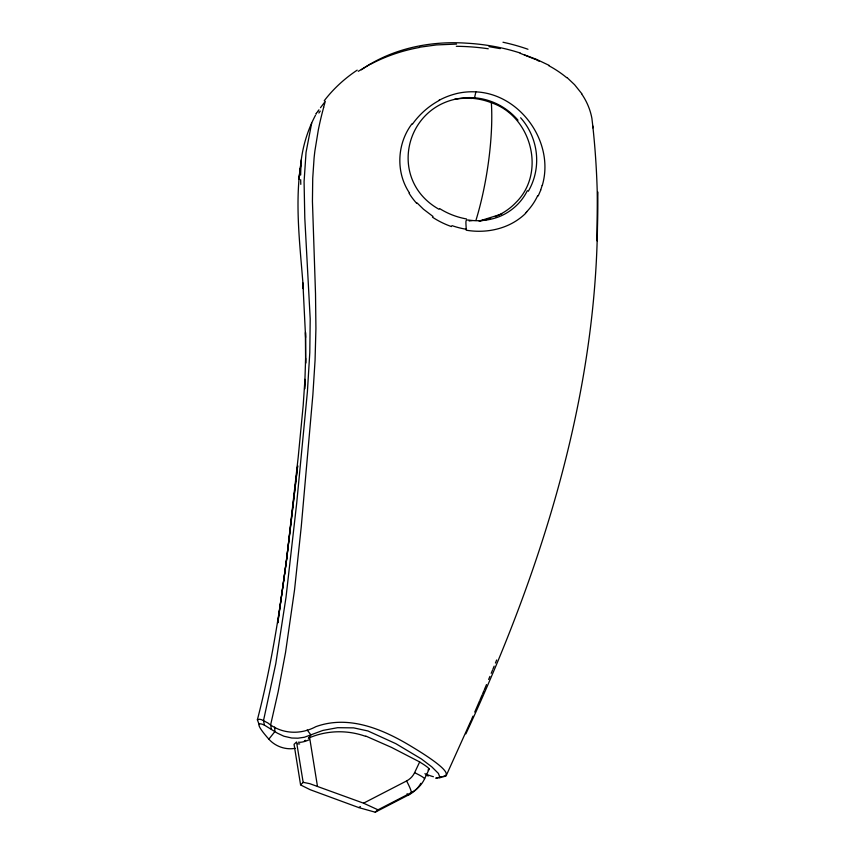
<?xml version="1.0" encoding="UTF-8"?>
<svg xmlns="http://www.w3.org/2000/svg" width="855" height="855" viewBox="0 0 855 855"><rect width="100%" height="100%" fill="white"/><g stroke="black" fill="none" stroke-linecap="round" stroke-linejoin="round"><path stroke-width="1.28" d="M305.63 358.437L305.62 363.279L305.513 332.456L305.63 358.437L304.615 389.046L304.946 379.331L303.194 405.42L298.213 457.104L286.596 559.672L277.779 622.814L286.596 559.672L297.668 465.74C287.686 550.866 278.954 636.633 257.376 719.803L258.648 723.202M466.242 229.364C465.74 218.356 464.799 219.682 471.875 220.483C478.907 221.071 486.035 220.526 492.865 218.72C507.71 214.926 520.652 204.441 527.343 190.633M300.116 168.734C295.007 208.641 300.415 248.848 303.343 288.669L302.894 282.941L305.598 337.436M300.618 165.56C302.21 148 307.223 130.836 315.484 115.275M300.704 164.737L299.015 179.326L301.313 159.864M257.376 719.803C260.433 717.773 264.655 721.673 267.743 722.87C281.626 734.146 300.319 735.011 315.858 726.675C349.385 714.491 384.002 729.7 412.452 747.099C416.075 749.343 457.553 773.796 443.307 776.351M542.273 185.46C554.959 142.753 520.492 93.858 475.872 91.87L474.536 97.833L471.725 98.282A67.321 67.075 67.4 0 1 491.347 102.739C531.126 115.927 546.409 172.218 516.206 202.208A61.817 61.079 51.5 0 1 511.247 206.931A64.275 63.302 35.9 0 1 495.248 216.668M311.669 123.131L306.047 152.34L304.081 181.634L304.797 218.089L310.205 318.979L309.788 352.602L307.405 391.708L296.706 503.05L285.987 597.463L275.78 663.672L263.5 720.647L264.419 725.136L277.319 733.12L283.892 736.219L291.769 738.025L297.957 738.196L304.433 737.245L322.923 730.416L337.597 727.691L353.639 727.872L367.971 730.972L395.833 743.668L421.397 758.941L431.85 766.903L438.401 773.433L439.93 777.377L435.697 778.114M323.618 107.367L325.295 101.36L320.486 107.709M540.777 190.024L538.223 195.923M495.419 663.063L496.67 659.985M492.897 669.219L494.158 666.141M491.198 673.323L492.469 670.245M488.643 679.469L489.926 676.391M484.347 689.686L486.506 684.577M482.615 693.768L483.919 690.701M480.008 699.882L482.188 694.784M479.57 700.908L474.739 712.097M471.65 719.215L472.975 716.159M471.201 720.231L446.043 776.009L439.438 777.868M465.868 733.868C553.677 545.169 615.6 335.908 592.793 125.984L591.906 118.418A102.044 79.462 -12.3 0 0 581.592 93.815M303.172 782.4L296.546 741.969L294.056 744.352L300.554 784.687L303.397 782.357L309.756 783.672L363.546 803.176L406.574 780.957A18.073 17.955 53.6 0 0 414.59 772.696L419.677 761.944L391.462 747.377L365.876 736.102M424.529 778.916L429.21 769.008L428.002 770.034M316.061 114.078L316.297 113.597M412.067 123.719C396.966 143.458 395.544 172.293 409.502 193.016M317.782 111.417L318.936 109.835M317.75 111.471L317.237 112.165M526.755 211.869L525.451 213.119M361.344 69.789C391.836 48.575 430.001 40.666 466.702 43.188A184.028 143.458 -8.9 0 1 520.321 53.053M358.266 71.318L370.065 64.307M438.69 100.441L439.716 99.896M360.436 806.607L358.64 807.537L310.151 789.699L300.533 784.922M365.769 736.401A78.339 77.837 53.6 0 0 309.628 737.651L308.366 738.186L310.91 734.947L307.169 729.999M375.206 812.197L358.801 807.601M479.035 221.124L501.725 214.007M436.328 778.178L441.693 776.639M419.42 47.249L436.488 44.92L456.57 44.086M469.149 221.007L472.249 220.515M295.199 748.328C285.602 750.081 275.299 746.458 268.855 739.148L274.925 731.538L274.647 727.071M488.985 46.651L500.239 48.628M524.414 54.891L536.545 59.369L549.038 65.333M520.182 53.288L535.658 59.519M363.546 803.176L377.835 809.738M428.28 776.019L426.089 775.154M264.419 725.136C250.953 718.927 266.129 736.102 268.662 738.934M536.534 59.936L539.12 61.218M439.064 209.315C387.358 180.394 404.33 105.272 461.369 98.165A64.83 63.334 -85.2 0 1 474.536 97.791A64.691 63.078 73.2 0 1 514.763 116.697A63.409 61.635 70.8 0 1 518.002 120.213M433.025 216.475L423.428 209.186L417.058 202.913M566.951 77.474L574.571 84.698L581.806 93.708M259.525 724.548L259.012 723.779M309.628 737.641L317.451 786.237M271.227 729.058L270.693 724.57L278.174 691.684L285.549 652.386L294.558 589.747L301.249 526.755L312.877 394.721L315.068 360.19L315.923 328.459L315.516 293.799L312.438 201.363L312.727 178.268L314.084 158.132A265.413 253.508 80.1 0 1 314.886 150.982L318.359 129.704A337.148 321.961 80.2 0 1 323.671 107.377M592.793 125.984L592.878 127.897M466.167 230.198A73.605 65.995 27.3 0 0 500.816 227.996A71.756 65.397 37.7 0 0 525.665 213.333M466.253 229.258A73.498 62.971 21.7 0 1 451.942 225.624M466.467 218.944A64.862 55.789 19.4 0 1 439.62 208.567M475.872 91.88A70.121 68.71 85.6 0 0 456.784 93.526L455.523 93.868A76.341 74.727 -83 0 0 439.737 99.95M420.906 783.287A30.278 30.085 53.6 0 1 408.658 794.904L375.292 812.154L377.803 809.92L411.18 792.681L408.658 794.915A12.098 1.528 61.6 0 1 407.055 793.761M424.54 778.926A30.278 30.085 53.6 0 1 411.17 792.671M406.585 780.957A12.43 1.571 61.6 0 1 411.137 792.596M414.59 772.696A12.365 1.464 24.5 0 1 424.497 778.905M419.613 761.987A12.398 1.421 30.1 0 1 429.125 768.966M304.412 740.708A12.483 0.588 -16.3 0 1 305.609 740.334M299.699 743.914A12.291 1.09 -2.1 0 1 297.818 743.85M309.05 739.832A12.002 4.115 -24.4 0 1 298.342 742.204M324.227 100.762A144.645 124.488 -2.1 0 1 357.208 70.131M370.172 64.446A140.658 113.565 -9.1 0 1 419.463 47.463M456.314 46.298A186.871 142.197 -8.4 0 1 488.258 48.767M502.986 42.237A189.618 148.823 -9.3 0 1 527.973 49.269M548.728 65.653A125.364 95.824 -8.2 0 1 566.673 77.677M542.134 185.407A68.731 61.336 59.9 0 1 540.659 189.96M537.71 195.635A71.392 64.681 53.2 0 1 526.68 211.784M412.527 124.061A79.9 78.404 -89.6 0 1 438.807 100.676M416.609 203.276A74.984 71.991 -0.4 0 1 409.075 193.262M451.451 226.564A76.084 67.214 21.2 0 1 432.48 217.202M316.158 113.672A3.473 1.154 -47.5 0 1 316.713 112.742M318.862 113.042A94.093 17.688 -57.8 0 1 320.272 111.075M433.421 776.714A59.7 6.113 29.4 0 1 424.892 773.732M454.443 99.362A66.658 66.391 41.1 0 1 471.704 98.464M300.8 184.359A241.473 212.35 13.2 0 1 300.682 179.668M300.671 174.986A241.473 212.35 13.2 0 1 301.003 165.592M491.358 102.728A103.466 26.313 -80.9 0 1 475.893 220.526M490.652 218.367A64.275 63.302 35.9 0 1 479.933 220.889M520.631 117.776A61.966 59.936 69 0 1 528.315 191.253M597.634 191.894L597.26 240.843L597.634 191.894"/></g></svg>
